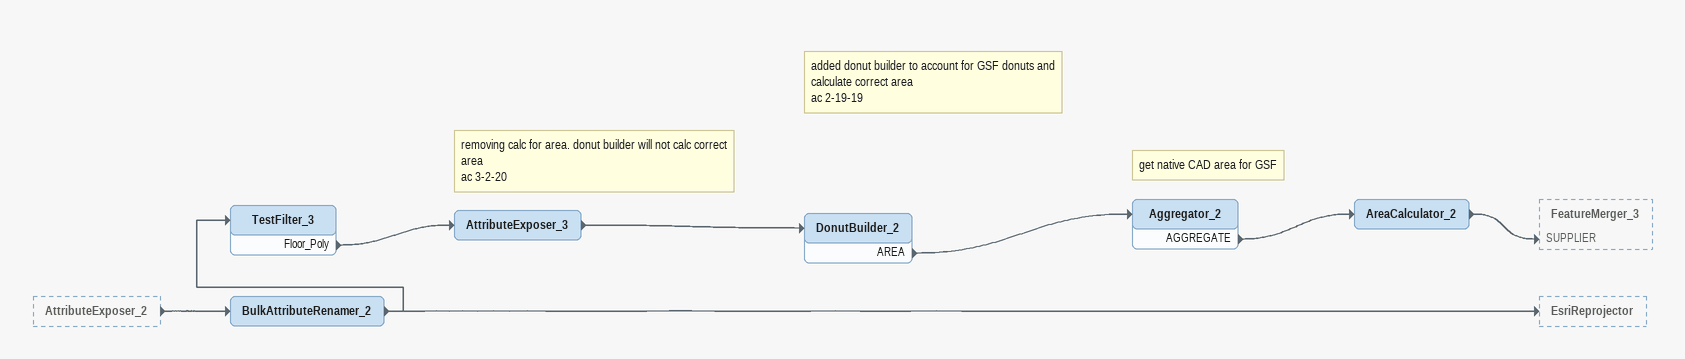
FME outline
AttributeExposer_2 [outside]
    -> BulkAttributeRenamer_2
BulkAttributeRenamer_2
    -> EsriReprojector
    -> TestFilter_3
TestFilter_3
    Floor_Poly -> AttributeExposer_3
Note: removing calc for area. donut builder will not calc correct area / ac 3-2-20
AttributeExposer_3
    -> DonutBuilder_2
Note: added donut builder to account for GSF donuts and calculate correct area / ac 2-19-19
DonutBuilder_2
    AREA -> Aggregator_2
Note: get native CAD area for GSF
Aggregator_2
    AGGREGATE -> AreaCalculator_2
AreaCalculator_2
    -> FeatureMerger_3 [SUPPLIER]
